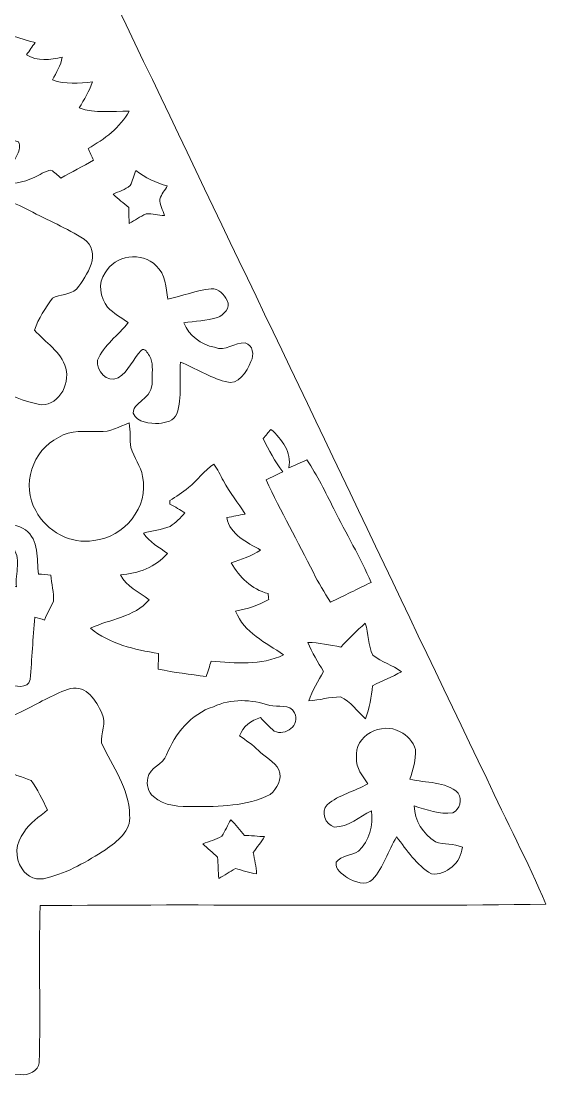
# Model space of a CAD drawing. Header units: centimetres. Extents: x -12.8 to 12.8, y -16.1 to 16.1.
# Drawn here: x 2.08 to 12.77, y -16.14 to 5.35 of the extents above; entities that cross this region are included whole.
import ezdxf

# ---------------------------------------------------------------- set-up
doc = ezdxf.new("R2010")
doc.units = ezdxf.units.CM
doc.header["$MEASUREMENT"] = 0
doc.layers.add('Layer 1', color=7, linetype='Continuous')

msp = doc.modelspace()

# ---------------------------------------------------------------- linework, layer by layer
at = {"layer": 'Layer 1', "color": 251, "lineweight": 9}
for points, knots in [([(-0.06633, 16.12344), (0.31079, 15.96469), (0.2801, 15.46304), (0.54715, 15.20728), (0.54715, 15.20728), (0.8957, 15.11838), (1.26717, 15.14695), (1.60866, 15.02348), (1.60866, 15.02348), (1.43651, 14.69257), (1.08443, 14.51795), (0.85301, 14.24031), (0.85301, 14.24031), (0.85689, 13.88648), (1.02023, 13.54887), (1.00682, 13.19009), (1.00682, 13.19009), (0.76835, 13.22784), (0.56091, 13.3559), (0.33196, 13.42363), (0.33196, 13.42363), (2.20874, 9.46617), (4.11022, 5.51929), (5.99088, 1.5636), (5.99088, 1.5636), (7.85883, -2.31415), (9.7028, -6.20352), (11.5623, -10.08513), (11.5623, -10.08513), (11.9567, -10.94133), (12.40155, -11.7753), (12.76774, -12.64383), (12.76774, -12.64383), (9.33521, -12.69393), (5.90162, -12.63537), (2.46909, -12.67347), (2.46909, -12.67347), (2.43557, -13.73921), (2.48038, -14.80636), (2.45074, -15.87246), (2.45074, -15.87246), (2.43099, -16.04391), (2.22955, -16.14198), (2.07009, -16.11446), (2.07009, -16.11446), (0.71755, -16.12893), (-0.63571, -16.11517), (-1.98861, -16.1208), (-1.98861, -16.1208), (-2.14454, -16.1314), (-2.38126, -16.11799), (-2.42465, -15.92714), (-2.42465, -15.92714), (-2.48003, -14.84905), (-2.42782, -13.76778), (-2.44652, -12.68899), (-2.44652, -12.68899), (-2.70475, -12.6717), (-2.96334, -12.66288), (-3.22192, -12.66147), (-3.22192, -12.66147), (-6.40398, -12.6583), (-9.58604, -12.67065), (-12.76774, -12.65583), (-12.76774, -12.65583), (-12.57089, -12.14818), (-12.30384, -11.67228), (-12.08017, -11.17663), (-12.08017, -11.17663), (-8.33614, -3.34003), (-4.58859, 4.49483), (-0.8435, 12.33108), (-0.8435, 12.33108), (-0.67381, 12.69162), (-0.47943, 13.04334), (-0.35031, 13.42116), (-0.35031, 13.42116), (-0.56269, 13.3432), (-0.76201, 13.23207), (-0.98037, 13.17034), (-0.98037, 13.17034), (-1.02341, 13.53052), (-0.90171, 13.87801), (-0.82339, 14.22373), (-0.82339, 14.22373), (-1.07457, 14.49572), (-1.43511, 14.68199), (-1.59809, 15.02595), (-1.59809, 15.02595), (-1.25942, 15.13072), (-0.89959, 15.11344), (-0.55634, 15.1914), (-0.55634, 15.1914), (-0.32597, 15.45881), (-0.24554, 15.82287), (-0.06633, 16.12344), (-0.06633, 16.12344), (-0.06633, 16.12344), (-0.06633, 16.12344), (-0.06633, 16.12344)], [0, 0, 0, 0, 0.03846154, 0.03846154, 0.03846154, 0.03846154, 0.07692308, 0.07692308, 0.07692308, 0.07692308, 0.11538462, 0.11538462, 0.11538462, 0.11538462, 0.15384615, 0.15384615, 0.15384615, 0.15384615, 0.19230769, 0.19230769, 0.19230769, 0.19230769, 0.23076923, 0.23076923, 0.23076923, 0.23076923, 0.26923077, 0.26923077, 0.26923077, 0.26923077, 0.30769231, 0.30769231, 0.30769231, 0.30769231, 0.34615385, 0.34615385, 0.34615385, 0.34615385, 0.38461538, 0.38461538, 0.38461538, 0.38461538, 0.42307692, 0.42307692, 0.42307692, 0.42307692, 0.46153846, 0.46153846, 0.46153846, 0.46153846, 0.5, 0.5, 0.5, 0.5, 0.53846154, 0.53846154, 0.53846154, 0.53846154, 0.57692308, 0.57692308, 0.57692308, 0.57692308, 0.61538462, 0.61538462, 0.61538462, 0.61538462, 0.65384615, 0.65384615, 0.65384615, 0.65384615, 0.69230769, 0.69230769, 0.69230769, 0.69230769, 0.73076923, 0.73076923, 0.73076923, 0.73076923, 0.76923077, 0.76923077, 0.76923077, 0.76923077, 0.80769231, 0.80769231, 0.80769231, 0.80769231, 0.84615385, 0.84615385, 0.84615385, 0.84615385, 0.88461538, 0.88461538, 0.88461538, 0.88461538, 0.92307692, 0.92307692, 0.92307692, 0.92307692, 1, 1, 1, 1]), ([(1.49401, 5.1979), (1.4291, 4.90863), (1.40088, 4.60913), (1.29822, 4.32937), (1.29822, 4.32937), (1.40934, 4.32302), (1.52082, 4.32126), (1.6323, 4.31385), (1.6323, 4.31385), (1.61431, 4.05985), (1.45062, 3.86759), (1.31727, 3.66474), (1.31727, 3.66474), (1.4926, 3.64922), (1.66899, 3.65592), (1.84502, 3.64569), (1.84502, 3.64569), (1.79387, 3.37229), (1.62383, 3.1458), (1.46296, 2.92673), (1.46296, 2.92673), (1.65099, 2.90697), (1.84996, 2.95072), (2.03095, 2.88828), (2.03095, 2.88828), (2.06798, 2.80714), (2.04293, 2.71612), (2.00906, 2.63851), (2.00906, 2.63851), (1.90535, 2.4212), (1.75648, 2.23034), (1.64076, 2.01974), (1.64076, 2.01974), (1.87818, 2.03843), (2.1283, 2.05078), (2.3442, 2.16332), (2.3442, 2.16332), (2.45921, 2.21059), (2.56434, 2.2942), (2.68994, 2.31184), (2.68994, 2.31184), (2.76543, 2.2695), (2.82646, 2.20671), (2.89172, 2.15026), (2.89172, 2.15026), (3.11327, 2.27268), (3.33587, 2.39298), (3.55883, 2.51327), (3.55883, 2.51327), (3.52249, 2.59371), (3.4858, 2.67379), (3.44911, 2.75351), (3.44911, 2.75351), (3.77755, 2.94437), (4.09822, 3.17579), (4.28343, 3.51728), (4.28343, 3.51728), (3.94441, 3.51622), (3.58987, 3.46295), (3.26391, 3.58007), (3.26391, 3.58007), (3.36586, 3.75046), (3.46922, 3.92191), (3.53343, 4.111), (3.53343, 4.111), (3.26179, 4.07255), (2.98345, 4.06056), (2.71922, 4.15122), (2.71922, 4.15122), (2.79683, 4.3015), (2.8949, 4.44579), (2.91783, 4.61724), (2.91783, 4.61724), (2.68006, 4.55338), (2.40982, 4.52586), (2.19216, 4.66381), (2.19216, 4.66381), (2.25107, 4.74635), (2.31034, 4.82855), (2.36537, 4.91357), (2.36537, 4.91357), (2.06798, 4.98766), (1.78011, 5.08996), (1.49401, 5.1979), (1.49401, 5.1979), (1.49401, 5.1979), (1.49401, 5.1979), (1.49401, 5.1979)], [0, 0, 0, 0, 0.04347826, 0.04347826, 0.04347826, 0.04347826, 0.08695652, 0.08695652, 0.08695652, 0.08695652, 0.13043478, 0.13043478, 0.13043478, 0.13043478, 0.17391304, 0.17391304, 0.17391304, 0.17391304, 0.2173913, 0.2173913, 0.2173913, 0.2173913, 0.26086957, 0.26086957, 0.26086957, 0.26086957, 0.30434783, 0.30434783, 0.30434783, 0.30434783, 0.34782609, 0.34782609, 0.34782609, 0.34782609, 0.39130435, 0.39130435, 0.39130435, 0.39130435, 0.43478261, 0.43478261, 0.43478261, 0.43478261, 0.47826087, 0.47826087, 0.47826087, 0.47826087, 0.52173913, 0.52173913, 0.52173913, 0.52173913, 0.56521739, 0.56521739, 0.56521739, 0.56521739, 0.60869565, 0.60869565, 0.60869565, 0.60869565, 0.65217391, 0.65217391, 0.65217391, 0.65217391, 0.69565217, 0.69565217, 0.69565217, 0.69565217, 0.73913043, 0.73913043, 0.73913043, 0.73913043, 0.7826087, 0.7826087, 0.7826087, 0.7826087, 0.82608696, 0.82608696, 0.82608696, 0.82608696, 0.86956522, 0.86956522, 0.86956522, 0.86956522, 0.91304348, 0.91304348, 0.91304348, 0.91304348, 1, 1, 1, 1]), ([(4.41677, 2.3076), (4.37939, 2.20495), (4.3561, 2.09594), (4.30319, 1.99928), (4.30319, 1.99928), (4.20476, 1.91214), (4.07071, 1.88004), (3.95569, 1.82006), (3.95569, 1.82006), (4.06012, 1.72623), (4.17019, 1.64015), (4.27849, 1.55054), (4.27849, 1.55054), (4.27532, 1.44259), (4.27673, 1.33463), (4.28484, 1.22703), (4.28484, 1.22703), (4.39879, 1.29054), (4.50533, 1.3678), (4.62597, 1.41931), (4.62597, 1.41931), (4.75226, 1.43695), (4.87681, 1.38968), (5.00275, 1.38544), (5.00275, 1.38544), (4.96782, 1.49692), (4.90503, 1.60487), (4.9075, 1.72446), (4.9075, 1.72446), (4.93854, 1.82253), (5.0098, 1.90085), (5.05849, 1.99046), (5.05849, 1.99046), (4.82248, 2.0529), (4.60692, 2.15626), (4.41677, 2.3076), (4.41677, 2.3076), (4.41677, 2.3076), (4.41677, 2.3076), (4.41677, 2.3076)], [0, 0, 0, 0, 0.09090909, 0.09090909, 0.09090909, 0.09090909, 0.18181818, 0.18181818, 0.18181818, 0.18181818, 0.27272727, 0.27272727, 0.27272727, 0.27272727, 0.36363636, 0.36363636, 0.36363636, 0.36363636, 0.45454545, 0.45454545, 0.45454545, 0.45454545, 0.54545455, 0.54545455, 0.54545455, 0.54545455, 0.63636364, 0.63636364, 0.63636364, 0.63636364, 0.72727273, 0.72727273, 0.72727273, 0.72727273, 0.81818182, 0.81818182, 0.81818182, 0.81818182, 1, 1, 1, 1]), ([(1.69544, 1.67825), (1.38712, 1.62251), (1.23154, 1.31348), (1.12888, 1.04818), (1.12888, 1.04818), (1.03646, 0.82452), (1.23401, 0.57969), (1.1123, 0.36273), (1.1123, 0.36273), (0.92499, -0.0091), (0.70308, -0.36893), (0.59125, -0.77357), (0.59125, -0.77357), (0.49918, -1.0759), (0.55668, -1.46642), (0.83608, -1.65375), (0.83608, -1.65375), (1.31409, -2.00794), (1.84185, -2.3265), (2.42852, -2.45772), (2.42852, -2.45772), (2.81799, -2.53886), (3.0861, -2.06015), (2.99332, -1.72183), (2.99332, -1.72183), (2.89772, -1.38211), (2.57316, -1.19796), (2.35549, -0.94819), (2.35549, -0.94819), (2.42781, -0.70866), (2.58268, -0.50158), (2.71886, -0.29591), (2.71886, -0.29591), (2.86844, -0.20701), (3.07587, -0.24017), (3.20746, -0.11282), (3.20746, -0.11282), (3.33446, 0.03958), (3.43818, 0.21209), (3.5105, 0.3966), (3.5105, 0.3966), (3.57647, 0.57369), (3.52672, 0.80017), (3.36374, 0.90636), (3.36374, 0.90636), (3.0092, 1.13073), (2.62078, 1.29372), (2.25072, 1.48986), (2.25072, 1.48986), (2.07503, 1.57594), (1.90041, 1.69236), (1.69544, 1.67825), (1.69544, 1.67825), (1.69544, 1.67825), (1.69544, 1.67825), (1.69544, 1.67825)], [0, 0, 0, 0, 0.06666667, 0.06666667, 0.06666667, 0.06666667, 0.13333333, 0.13333333, 0.13333333, 0.13333333, 0.2, 0.2, 0.2, 0.2, 0.26666667, 0.26666667, 0.26666667, 0.26666667, 0.33333333, 0.33333333, 0.33333333, 0.33333333, 0.4, 0.4, 0.4, 0.4, 0.46666667, 0.46666667, 0.46666667, 0.46666667, 0.53333333, 0.53333333, 0.53333333, 0.53333333, 0.6, 0.6, 0.6, 0.6, 0.66666667, 0.66666667, 0.66666667, 0.66666667, 0.73333333, 0.73333333, 0.73333333, 0.73333333, 0.8, 0.8, 0.8, 0.8, 0.86666667, 0.86666667, 0.86666667, 0.86666667, 1, 1, 1, 1]), ([(3.79271, 0.2188), (3.63432, 0.01418), (3.695, -0.28956), (3.84387, -0.48112), (3.84387, -0.48112), (3.96699, -0.60529), (4.11973, -0.69349), (4.26368, -0.79121), (4.26368, -0.79121), (4.06189, -1.05473), (3.76556, -1.24805), (3.63467, -1.56167), (3.63467, -1.56167), (3.60963, -1.77369), (3.82482, -2.03581), (4.05765, -1.91622), (4.05765, -1.91622), (4.2725, -1.79133), (4.35681, -1.53204), (4.52614, -1.35883), (4.52614, -1.35883), (4.61046, -1.30027), (4.65244, -1.4121), (4.693, -1.46854), (4.693, -1.46854), (4.78154, -1.60683), (4.74557, -1.78216), (4.75191, -1.93703), (4.75191, -1.93703), (4.76214, -2.08801), (4.71135, -2.24571), (4.58787, -2.33778), (4.58787, -2.33778), (4.50286, -2.42598), (4.35857, -2.50076), (4.36351, -2.63906), (4.36351, -2.63906), (4.44677, -2.83873), (4.70571, -2.84508), (4.88915, -2.85108), (4.88915, -2.85108), (5.02568, -2.8292), (5.20207, -2.8038), (5.25216, -2.65211), (5.25216, -2.65211), (5.36223, -2.31274), (5.30331, -1.94867), (5.32589, -1.59907), (5.32589, -1.59907), (5.63281, -1.72395), (5.9175, -1.90775), (6.23888, -1.99453), (6.23888, -1.99453), (6.51334, -2.08308), (6.6795, -1.79521), (6.7624, -1.58531), (6.7624, -1.58531), (6.82978, -1.45901), (6.80474, -1.24629), (6.64528, -1.20925), (6.64528, -1.20925), (6.43009, -1.19055), (6.23817, -1.39375), (6.02298, -1.29709), (6.02298, -1.29709), (5.74323, -1.2417), (5.50369, -1.06461), (5.39398, -0.79932), (5.39398, -0.79932), (5.62117, -0.76334), (5.85894, -0.76157), (6.07978, -0.6889), (6.07978, -0.6889), (6.21313, -0.64163), (6.34754, -0.49135), (6.27804, -0.34388), (6.27804, -0.34388), (6.22018, -0.22288), (6.09918, -0.0913), (5.95313, -0.10752), (5.95313, -0.10752), (5.64904, -0.13433), (5.36399, -0.25428), (5.0666, -0.31496), (5.0666, -0.31496), (5.02638, -0.08177), (5.02709, 0.19622), (4.83094, 0.36414), (4.83094, 0.36414), (4.54766, 0.65977), (3.98286, 0.58392), (3.79271, 0.2188), (3.79271, 0.2188), (3.79271, 0.2188), (3.79271, 0.2188), (3.79271, 0.2188)], [0, 0, 0, 0, 0.04, 0.04, 0.04, 0.04, 0.08, 0.08, 0.08, 0.08, 0.12, 0.12, 0.12, 0.12, 0.16, 0.16, 0.16, 0.16, 0.2, 0.2, 0.2, 0.2, 0.24, 0.24, 0.24, 0.24, 0.28, 0.28, 0.28, 0.28, 0.32, 0.32, 0.32, 0.32, 0.36, 0.36, 0.36, 0.36, 0.4, 0.4, 0.4, 0.4, 0.44, 0.44, 0.44, 0.44, 0.48, 0.48, 0.48, 0.48, 0.52, 0.52, 0.52, 0.52, 0.56, 0.56, 0.56, 0.56, 0.6, 0.6, 0.6, 0.6, 0.64, 0.64, 0.64, 0.64, 0.68, 0.68, 0.68, 0.68, 0.72, 0.72, 0.72, 0.72, 0.76, 0.76, 0.76, 0.76, 0.8, 0.8, 0.8, 0.8, 0.84, 0.84, 0.84, 0.84, 0.88, 0.88, 0.88, 0.88, 0.92, 0.92, 0.92, 0.92, 1, 1, 1, 1]), ([(3.67277, -3.00983), (3.39514, -3.02041), (3.08787, -2.96714), (2.8441, -3.134), (2.8441, -3.134), (2.31175, -3.388), (2.08174, -4.11226), (2.37842, -4.62484), (2.37842, -4.62484), (2.59573, -5.04359), (3.09351, -5.32123), (3.56518, -5.23303), (3.56518, -5.23303), (4.17688, -5.17377), (4.69442, -4.54582), (4.55295, -3.92917), (4.55295, -3.92917), (4.52225, -3.71644), (4.37939, -3.54217), (4.31483, -3.34179), (4.31483, -3.34179), (4.29224, -3.17493), (4.31518, -3.00489), (4.28025, -2.83908), (4.28025, -2.83908), (4.08023, -2.90611), (3.89397, -3.03911), (3.67277, -3.00983), (3.67277, -3.00983), (3.67277, -3.00983), (3.67277, -3.00983), (3.67277, -3.00983)], [0, 0, 0, 0, 0.11111111, 0.11111111, 0.11111111, 0.11111111, 0.22222222, 0.22222222, 0.22222222, 0.22222222, 0.33333333, 0.33333333, 0.33333333, 0.33333333, 0.44444444, 0.44444444, 0.44444444, 0.44444444, 0.55555556, 0.55555556, 0.55555556, 0.55555556, 0.66666667, 0.66666667, 0.66666667, 0.66666667, 0.77777778, 0.77777778, 0.77777778, 0.77777778, 1, 1, 1, 1]), ([(7.00758, -3.15447), (7.1247, -3.39083), (7.25382, -3.62084), (7.40904, -3.83497), (7.40904, -3.83497), (7.29651, -3.89071), (7.18327, -3.94504), (7.07073, -3.99972), (7.07073, -3.99972), (7.36742, -4.64072), (7.71525, -5.25632), (8.03346, -5.88708), (8.03346, -5.88708), (8.13612, -6.09557), (8.25465, -6.29489), (8.38236, -6.48927), (8.38236, -6.48927), (8.6607, -6.36051), (8.93198, -6.21622), (9.21068, -6.08781), (9.21068, -6.08781), (8.9849, -5.57417), (8.70021, -5.08945), (8.45044, -4.58744), (8.45044, -4.58744), (8.27688, -4.25019), (8.11389, -3.90553), (7.90152, -3.59015), (7.90152, -3.59015), (7.77946, -3.64588), (7.65846, -3.70374), (7.53357, -3.75278), (7.53357, -3.75278), (7.59284, -3.43316), (7.39317, -3.16999), (7.16951, -2.97067), (7.16951, -2.97067), (7.11553, -3.0317), (7.06191, -3.09343), (7.00758, -3.15447), (7.00758, -3.15447), (7.00758, -3.15447), (7.00758, -3.15447), (7.00758, -3.15447)], [0, 0, 0, 0, 0.08333333, 0.08333333, 0.08333333, 0.08333333, 0.16666667, 0.16666667, 0.16666667, 0.16666667, 0.25, 0.25, 0.25, 0.25, 0.33333333, 0.33333333, 0.33333333, 0.33333333, 0.41666667, 0.41666667, 0.41666667, 0.41666667, 0.5, 0.5, 0.5, 0.5, 0.58333333, 0.58333333, 0.58333333, 0.58333333, 0.66666667, 0.66666667, 0.66666667, 0.66666667, 0.75, 0.75, 0.75, 0.75, 0.83333333, 0.83333333, 0.83333333, 0.83333333, 1, 1, 1, 1]), ([(5.48746, -4.15459), (5.37105, -4.2576), (5.23805, -4.33803), (5.10823, -4.42164), (5.10823, -4.42164), (5.10929, -4.43999), (5.1114, -4.47632), (5.11281, -4.49467), (5.11281, -4.49467), (5.21759, -4.54758), (5.31884, -4.60756), (5.41761, -4.67141), (5.41761, -4.67141), (5.3273, -4.77336), (5.22676, -4.86754), (5.11458, -4.94515), (5.11458, -4.94515), (4.94382, -5.01748), (4.75298, -5.03301), (4.57588, -5.08204), (4.57588, -5.08204), (4.68807, -5.27043), (4.89127, -5.37097), (5.06307, -5.49797), (5.06307, -5.49797), (4.82107, -5.77313), (4.46264, -5.91037), (4.10281, -5.93047), (4.10281, -5.93047), (4.21923, -6.17742), (4.48557, -6.28008), (4.68948, -6.44165), (4.68948, -6.44165), (4.38115, -6.79972), (3.89538, -6.82935), (3.49321, -7.02197), (3.49321, -7.02197), (3.88903, -7.34158), (4.38891, -7.45976), (4.88033, -7.53385), (4.88033, -7.53385), (4.87963, -7.64039), (4.87433, -7.74446), (4.87328, -7.85241), (4.87328, -7.85241), (5.19466, -7.92755), (5.52309, -7.95895), (5.84941, -8.00445), (5.84941, -8.00445), (5.8861, -7.90074), (5.91785, -7.79455), (5.95278, -7.69083), (5.95278, -7.69083), (6.44208, -7.72576), (6.97266, -7.79102), (7.42562, -7.56066), (7.42562, -7.56066), (7.06262, -7.31901), (6.622, -7.10663), (6.44914, -6.67589), (6.44914, -6.67589), (6.68338, -6.62192), (6.91621, -6.55948), (7.124, -6.43283), (7.124, -6.43283), (7.12047, -6.40355), (7.11342, -6.34499), (7.10989, -6.31571), (7.10989, -6.31571), (6.78039, -6.22575), (6.52322, -5.98163), (6.35918, -5.68741), (6.35918, -5.68741), (6.56802, -5.62426), (6.77334, -5.54453), (6.95855, -5.42741), (6.95855, -5.42741), (6.67844, -5.27219), (6.33907, -5.11697), (6.26887, -4.76737), (6.26887, -4.76737), (6.39551, -4.74232), (6.51828, -4.71656), (6.64704, -4.69752), (6.64704, -4.69752), (6.50805, -4.46467), (6.32355, -4.26042), (6.20078, -4.01807), (6.20078, -4.01807), (6.14081, -3.9013), (6.07978, -3.78558), (6.00922, -3.67517), (6.00922, -3.67517), (5.80708, -3.80358), (5.67796, -4.01242), (5.48746, -4.15459), (5.48746, -4.15459), (5.48746, -4.15459), (5.48746, -4.15459), (5.48746, -4.15459)], [0, 0, 0, 0, 0.03846154, 0.03846154, 0.03846154, 0.03846154, 0.07692308, 0.07692308, 0.07692308, 0.07692308, 0.11538462, 0.11538462, 0.11538462, 0.11538462, 0.15384615, 0.15384615, 0.15384615, 0.15384615, 0.19230769, 0.19230769, 0.19230769, 0.19230769, 0.23076923, 0.23076923, 0.23076923, 0.23076923, 0.26923077, 0.26923077, 0.26923077, 0.26923077, 0.30769231, 0.30769231, 0.30769231, 0.30769231, 0.34615385, 0.34615385, 0.34615385, 0.34615385, 0.38461538, 0.38461538, 0.38461538, 0.38461538, 0.42307692, 0.42307692, 0.42307692, 0.42307692, 0.46153846, 0.46153846, 0.46153846, 0.46153846, 0.5, 0.5, 0.5, 0.5, 0.53846154, 0.53846154, 0.53846154, 0.53846154, 0.57692308, 0.57692308, 0.57692308, 0.57692308, 0.61538462, 0.61538462, 0.61538462, 0.61538462, 0.65384615, 0.65384615, 0.65384615, 0.65384615, 0.69230769, 0.69230769, 0.69230769, 0.69230769, 0.73076923, 0.73076923, 0.73076923, 0.73076923, 0.76923077, 0.76923077, 0.76923077, 0.76923077, 0.80769231, 0.80769231, 0.80769231, 0.80769231, 0.84615385, 0.84615385, 0.84615385, 0.84615385, 0.88461538, 0.88461538, 0.88461538, 0.88461538, 0.92307692, 0.92307692, 0.92307692, 0.92307692, 1, 1, 1, 1]), ([(1.25765, -5.21645), (1.18074, -5.36673), (1.09325, -5.52866), (1.09855, -5.70293), (1.09855, -5.70293), (1.14053, -5.83946), (1.33173, -5.82676), (1.43121, -5.88426), (1.43121, -5.88426), (1.52294, -5.71281), (1.5822, -5.52443), (1.68945, -5.36144), (1.68945, -5.36144), (1.73778, -5.36285), (1.8341, -5.36497), (1.88243, -5.36603), (1.88243, -5.36603), (2.11384, -5.56253), (1.95121, -5.91813), (1.98614, -6.17424), (1.98614, -6.17424), (1.84962, -6.13403), (1.71908, -6.07829), (1.58608, -6.0289), (1.58608, -6.0289), (1.56068, -6.05606), (1.53528, -6.08393), (1.51024, -6.11145), (1.51024, -6.11145), (1.54481, -6.31923), (1.57726, -6.52667), (1.61184, -6.73481), (1.61184, -6.73481), (1.69368, -6.75809), (1.77623, -6.78208), (1.85878, -6.80713), (1.85878, -6.80713), (1.9625, -7.2608), (1.78434, -7.7187), (1.80904, -8.17661), (1.80904, -8.17661), (1.96533, -8.19389), (2.21579, -8.27398), (2.26448, -8.06547), (2.26448, -8.06547), (2.304, -7.64356), (2.31986, -7.21882), (2.35831, -6.79654), (2.35831, -6.79654), (2.42534, -6.81453), (2.49237, -6.83394), (2.55904, -6.85405), (2.55904, -6.85405), (2.60702, -6.72105), (2.68535, -6.60146), (2.73862, -6.47128), (2.73862, -6.47128), (2.75308, -6.29313), (2.6984, -6.11427), (2.68888, -5.93753), (2.68888, -5.93753), (2.60385, -5.93012), (2.51918, -5.92307), (2.43487, -5.91707), (2.43487, -5.91707), (2.39747, -5.61191), (2.45109, -5.22104), (2.16782, -5.01502), (2.16782, -5.01502), (1.88277, -4.80335), (1.45026, -4.94339), (1.25765, -5.21645), (1.25765, -5.21645), (1.25765, -5.21645), (1.25765, -5.21645), (1.25765, -5.21645)], [0, 0, 0, 0, 0.05, 0.05, 0.05, 0.05, 0.1, 0.1, 0.1, 0.1, 0.15, 0.15, 0.15, 0.15, 0.2, 0.2, 0.2, 0.2, 0.25, 0.25, 0.25, 0.25, 0.3, 0.3, 0.3, 0.3, 0.35, 0.35, 0.35, 0.35, 0.4, 0.4, 0.4, 0.4, 0.45, 0.45, 0.45, 0.45, 0.5, 0.5, 0.5, 0.5, 0.55, 0.55, 0.55, 0.55, 0.6, 0.6, 0.6, 0.6, 0.65, 0.65, 0.65, 0.65, 0.7, 0.7, 0.7, 0.7, 0.75, 0.75, 0.75, 0.75, 0.8, 0.8, 0.8, 0.8, 0.85, 0.85, 0.85, 0.85, 0.9, 0.9, 0.9, 0.9, 1, 1, 1, 1]), ([(8.59226, -7.40403), (8.3693, -7.36275), (8.14811, -7.3123), (7.92057, -7.31089), (7.92057, -7.31089), (8.00734, -7.51833), (8.11989, -7.71306), (8.2416, -7.90215), (8.2416, -7.90215), (8.12906, -8.09582), (8.00771, -8.28703), (7.93962, -8.50222), (7.93962, -8.50222), (8.15587, -8.4867), (8.36825, -8.42073), (8.5852, -8.42003), (8.5852, -8.42003), (8.79722, -8.50469), (8.9214, -8.7227), (9.0925, -8.86558), (9.0925, -8.86558), (9.17504, -8.64898), (9.21068, -8.42038), (9.23996, -8.19178), (9.23996, -8.19178), (9.43681, -8.09829), (9.63506, -8.00798), (9.82804, -7.90638), (9.82804, -7.90638), (9.6467, -7.77127), (9.42058, -7.70988), (9.24419, -7.57054), (9.24419, -7.57054), (9.14683, -7.36804), (9.15988, -7.13239), (9.09003, -6.91966), (9.09003, -6.91966), (8.91188, -7.06818), (8.75454, -7.23928), (8.59226, -7.40403), (8.59226, -7.40403), (8.59226, -7.40403), (8.59226, -7.40403), (8.59226, -7.40403)], [0, 0, 0, 0, 0.08333333, 0.08333333, 0.08333333, 0.08333333, 0.16666667, 0.16666667, 0.16666667, 0.16666667, 0.25, 0.25, 0.25, 0.25, 0.33333333, 0.33333333, 0.33333333, 0.33333333, 0.41666667, 0.41666667, 0.41666667, 0.41666667, 0.5, 0.5, 0.5, 0.5, 0.58333333, 0.58333333, 0.58333333, 0.58333333, 0.66666667, 0.66666667, 0.66666667, 0.66666667, 0.75, 0.75, 0.75, 0.75, 0.83333333, 0.83333333, 0.83333333, 0.83333333, 1, 1, 1, 1]), ([(3.08857, -8.24611), (2.76755, -8.34911), (2.47861, -8.53079), (2.17522, -8.67544), (2.17522, -8.67544), (1.94027, -8.8035), (1.65346, -8.89522), (1.51623, -9.14533), (1.51623, -9.14533), (1.45168, -9.40004), (1.59949, -9.65051), (1.74201, -9.85089), (1.74201, -9.85089), (1.8736, -10.02481), (2.10362, -10.03645), (2.28353, -10.12288), (2.28353, -10.12288), (2.42852, -10.30033), (2.51213, -10.52011), (2.62008, -10.72084), (2.62008, -10.72084), (2.45321, -10.86619), (2.25248, -10.98296), (2.13924, -11.17945), (2.13924, -11.17945), (1.96955, -11.38442), (1.94134, -11.70439), (2.10396, -11.92205), (2.10396, -11.92205), (2.19498, -12.09773), (2.42534, -12.17252), (2.60949, -12.1062), (2.60949, -12.1062), (3.03883, -11.9986), (3.43042, -11.77318), (3.79872, -11.53329), (3.79872, -11.53329), (4.03437, -11.3696), (4.32647, -11.153), (4.29119, -10.82668), (4.29119, -10.82668), (4.28379, -10.28093), (3.94053, -9.8389), (3.72146, -9.36476), (3.72146, -9.36476), (3.70241, -9.16192), (3.82623, -8.9453), (3.7271, -8.75164), (3.7271, -8.75164), (3.60998, -8.49764), (3.4156, -8.18331), (3.08857, -8.24611), (3.08857, -8.24611), (3.08857, -8.24611), (3.08857, -8.24611), (3.08857, -8.24611)], [0, 0, 0, 0, 0.06666667, 0.06666667, 0.06666667, 0.06666667, 0.13333333, 0.13333333, 0.13333333, 0.13333333, 0.2, 0.2, 0.2, 0.2, 0.26666667, 0.26666667, 0.26666667, 0.26666667, 0.33333333, 0.33333333, 0.33333333, 0.33333333, 0.4, 0.4, 0.4, 0.4, 0.46666667, 0.46666667, 0.46666667, 0.46666667, 0.53333333, 0.53333333, 0.53333333, 0.53333333, 0.6, 0.6, 0.6, 0.6, 0.66666667, 0.66666667, 0.66666667, 0.66666667, 0.73333333, 0.73333333, 0.73333333, 0.73333333, 0.8, 0.8, 0.8, 0.8, 0.86666667, 0.86666667, 0.86666667, 0.86666667, 1, 1, 1, 1]), ([(5.99687, -8.61935), (5.54144, -8.76928), (5.21477, -9.16862), (5.04155, -9.60254), (5.04155, -9.60254), (4.96994, -9.80292), (4.70077, -9.85582), (4.6609, -10.07208), (4.6609, -10.07208), (4.63339, -10.20402), (4.66443, -10.36277), (4.77697, -10.44885), (4.77697, -10.44885), (4.99322, -10.65523), (5.31813, -10.65205), (5.59682, -10.65593), (5.59682, -10.65593), (6.12035, -10.6524), (6.67527, -10.6524), (7.15399, -10.40828), (7.15399, -10.40828), (7.29263, -10.29292), (7.40693, -10.09078), (7.33179, -9.90663), (7.33179, -9.90663), (7.239, -9.72918), (7.04709, -9.65087), (6.9141, -9.51187), (6.9141, -9.51187), (6.80085, -9.39509), (6.66221, -9.30761), (6.53027, -9.21519), (6.53027, -9.21519), (6.5966, -9.02009), (6.7624, -8.89486), (6.95643, -8.84265), (6.95643, -8.84265), (7.04956, -8.93366), (7.13458, -9.03421), (7.23724, -9.11675), (7.23724, -9.11675), (7.45596, -9.22859), (7.77875, -8.99011), (7.64646, -8.74457), (7.64646, -8.74457), (7.5565, -8.55091), (7.30956, -8.63734), (7.14517, -8.59395), (7.14517, -8.59395), (6.77581, -8.46871), (6.3553, -8.45072), (5.99687, -8.61935), (5.99687, -8.61935), (5.99687, -8.61935), (5.99687, -8.61935), (5.99687, -8.61935)], [0, 0, 0, 0, 0.06666667, 0.06666667, 0.06666667, 0.06666667, 0.13333333, 0.13333333, 0.13333333, 0.13333333, 0.2, 0.2, 0.2, 0.2, 0.26666667, 0.26666667, 0.26666667, 0.26666667, 0.33333333, 0.33333333, 0.33333333, 0.33333333, 0.4, 0.4, 0.4, 0.4, 0.46666667, 0.46666667, 0.46666667, 0.46666667, 0.53333333, 0.53333333, 0.53333333, 0.53333333, 0.6, 0.6, 0.6, 0.6, 0.66666667, 0.66666667, 0.66666667, 0.66666667, 0.73333333, 0.73333333, 0.73333333, 0.73333333, 0.8, 0.8, 0.8, 0.8, 0.86666667, 0.86666667, 0.86666667, 0.86666667, 1, 1, 1, 1]), ([(8.91329, -9.66216), (8.89494, -9.87135), (9.03394, -10.03116), (9.14189, -10.19168), (9.14189, -10.19168), (8.87094, -10.34372), (8.55557, -10.41498), (8.31392, -10.61642), (8.31392, -10.61642), (8.17316, -10.7667), (8.27794, -11.01365), (8.45856, -11.07256), (8.45856, -11.07256), (8.74995, -11.07433), (8.96867, -10.85878), (9.21562, -10.73919), (9.21562, -10.73919), (9.25265, -11.0394), (9.17363, -11.35055), (8.95103, -11.56539), (8.95103, -11.56539), (8.80428, -11.65147), (8.60708, -11.64935), (8.4956, -11.79046), (8.4956, -11.79046), (8.47232, -11.93863), (8.62189, -12.03318), (8.72702, -12.10585), (8.72702, -12.10585), (8.87801, -12.19334), (9.08861, -12.27695), (9.2389, -12.14077), (9.2389, -12.14077), (9.46361, -11.8896), (9.55852, -11.55693), (9.7275, -11.27082), (9.7275, -11.27082), (9.93811, -11.54352), (10.13531, -11.84373), (10.43517, -12.02824), (10.43517, -12.02824), (10.75302, -12.05611), (11.03772, -11.79505), (11.06664, -11.48214), (11.06664, -11.48214), (10.89167, -11.40558), (10.69376, -11.43592), (10.51666, -11.37172), (10.51666, -11.37172), (10.26584, -11.21508), (10.09368, -10.94027), (10.08522, -10.64182), (10.08522, -10.64182), (10.34169, -10.72155), (10.60027, -10.81574), (10.87544, -10.78293), (10.87544, -10.78293), (11.01514, -10.70461), (11.07264, -10.51729), (10.98304, -10.3797), (10.98304, -10.3797), (10.71563, -10.12959), (10.32863, -10.18321), (9.99842, -10.09572), (9.99842, -10.09572), (10.06193, -9.90099), (10.12084, -9.7006), (10.11132, -9.49318), (10.11132, -9.49318), (10.05982, -9.33548), (9.95222, -9.19684), (9.79769, -9.13123), (9.79769, -9.13123), (9.43328, -8.91286), (8.8512, -9.21341), (8.91329, -9.66216), (8.91329, -9.66216), (8.91329, -9.66216), (8.91329, -9.66216), (8.91329, -9.66216)], [0, 0, 0, 0, 0.04761905, 0.04761905, 0.04761905, 0.04761905, 0.0952381, 0.0952381, 0.0952381, 0.0952381, 0.14285714, 0.14285714, 0.14285714, 0.14285714, 0.19047619, 0.19047619, 0.19047619, 0.19047619, 0.23809524, 0.23809524, 0.23809524, 0.23809524, 0.28571429, 0.28571429, 0.28571429, 0.28571429, 0.33333333, 0.33333333, 0.33333333, 0.33333333, 0.38095238, 0.38095238, 0.38095238, 0.38095238, 0.42857143, 0.42857143, 0.42857143, 0.42857143, 0.47619048, 0.47619048, 0.47619048, 0.47619048, 0.52380952, 0.52380952, 0.52380952, 0.52380952, 0.57142857, 0.57142857, 0.57142857, 0.57142857, 0.61904762, 0.61904762, 0.61904762, 0.61904762, 0.66666667, 0.66666667, 0.66666667, 0.66666667, 0.71428571, 0.71428571, 0.71428571, 0.71428571, 0.76190476, 0.76190476, 0.76190476, 0.76190476, 0.80952381, 0.80952381, 0.80952381, 0.80952381, 0.85714286, 0.85714286, 0.85714286, 0.85714286, 0.9047619, 0.9047619, 0.9047619, 0.9047619, 1, 1, 1, 1]), ([(6.35318, -10.92757), (6.2791, -11.03023), (6.24347, -11.15582), (6.16727, -11.25671), (6.16727, -11.25671), (6.05085, -11.33432), (5.91009, -11.36149), (5.78168, -11.41229), (5.78168, -11.41229), (5.87869, -11.50613), (5.9817, -11.59291), (6.08366, -11.68357), (6.08366, -11.68357), (6.09036, -11.82821), (6.09777, -11.97356), (6.10553, -12.11925), (6.10553, -12.11925), (6.22054, -12.0554), (6.33131, -11.98414), (6.4442, -11.9157), (6.4442, -11.9157), (6.58742, -11.95168), (6.72818, -12.0039), (6.87529, -12.02577), (6.87529, -12.02577), (6.87529, -11.87795), (6.82625, -11.73508), (6.80967, -11.58903), (6.80967, -11.58903), (6.88799, -11.48355), (6.96772, -11.37913), (7.03616, -11.2673), (7.03616, -11.2673), (6.93456, -11.26059), (6.73136, -11.24719), (6.62976, -11.24048), (6.62976, -11.24048), (6.54262, -11.13148), (6.45125, -11.02529), (6.35318, -10.92757), (6.35318, -10.92757), (6.35318, -10.92757), (6.35318, -10.92757), (6.35318, -10.92757)], [0, 0, 0, 0, 0.08333333, 0.08333333, 0.08333333, 0.08333333, 0.16666667, 0.16666667, 0.16666667, 0.16666667, 0.25, 0.25, 0.25, 0.25, 0.33333333, 0.33333333, 0.33333333, 0.33333333, 0.41666667, 0.41666667, 0.41666667, 0.41666667, 0.5, 0.5, 0.5, 0.5, 0.58333333, 0.58333333, 0.58333333, 0.58333333, 0.66666667, 0.66666667, 0.66666667, 0.66666667, 0.75, 0.75, 0.75, 0.75, 0.83333333, 0.83333333, 0.83333333, 0.83333333, 1, 1, 1, 1])]:
    msp.add_open_spline(points, degree=3, knots=knots, dxfattribs=at)

doc.saveas('drawing.dxf')
